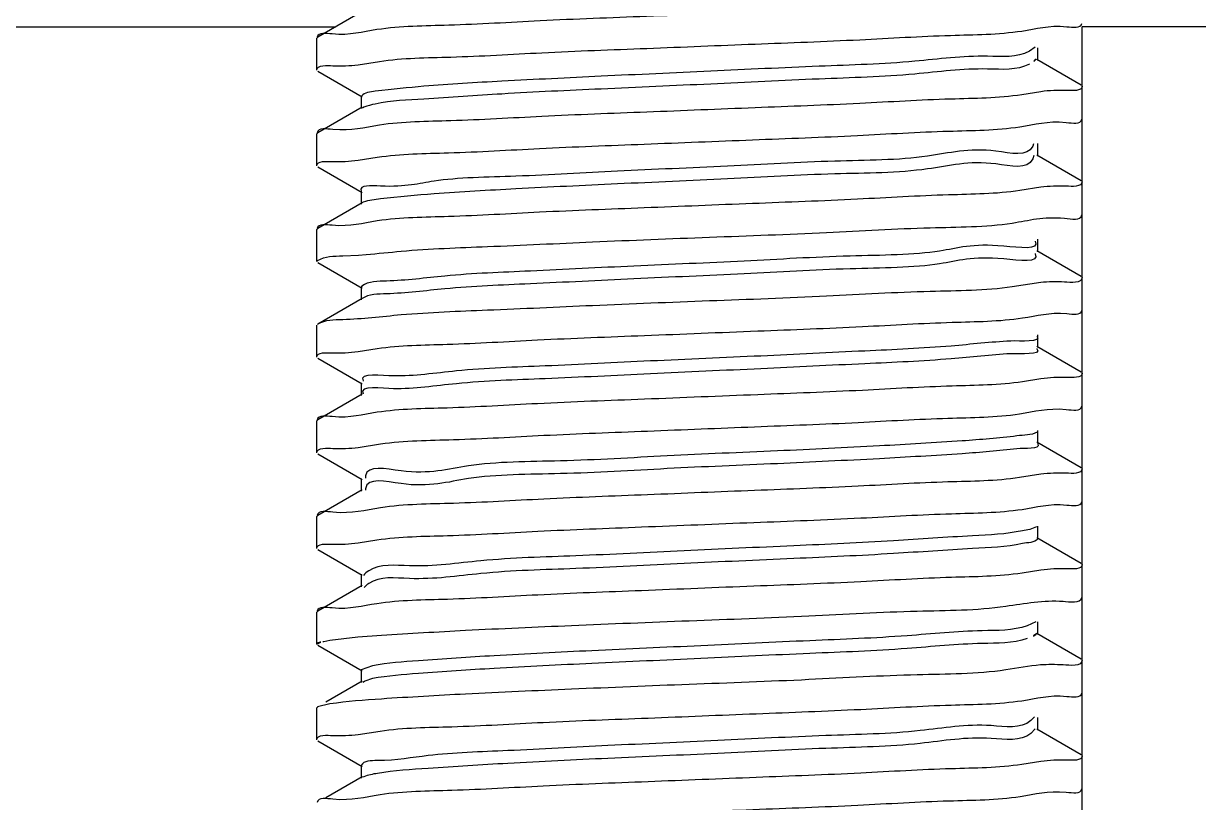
# Model space of a CAD drawing. Extents: x 815029915 to 815825525, y 579155098 to 579748855.
# Drawn here: x 815615839.2 to 815615933.2, y 579347385 to 579347447.3 of the extents above; entities that cross this region are included whole.
import ezdxf

# ---------------------------------------------------------------- set-up
doc = ezdxf.new("R2010")
doc.units = 0
doc.header["$LTSCALE"] = 100
doc.header["$MEASUREMENT"] = 0
doc.layers.add('02___PRT_ALL_AXES', color=7, linetype='Continuous')

msp = doc.modelspace()

# ---------------------------------------------------------------- linework, layer by layer
at = {"color": 0, "linetype": 'Continuous'}
for p, q in [((815615866.3100181, 579347448.2278087), (815615862.7690682, 579347446.1779591)), ((815615776.0406283, 579347447.0207782), (815615864.225159, 579347447.0207782)), ((815616030.9113778, 579347447.0207782), (815615923.865663, 579347447.0207782)), ((815615923.865663, 579347322.1341109), (815615923.865663, 579347447.0207782)), ((815615862.7690682, 579347446.1779591), (815615862.6966832, 579347446.0942185)), ((815615920.1201069, 579347445.3751225), (815615919.649554, 579347445.0552711)), ((815615920.3340703, 579347444.3101233), (815615920.3340703, 579347445.3296063)), ((815615865.9971491, 579347443.9815575), (815615867.6967812, 579347444.2512068)), ((815615923.793278, 579347442.3548979), (815615920.2523282, 579347444.4047475)), ((815615862.7690861, 579347443.46176), (815615866.3100028, 579347441.4119296)), ((815615920.569765, 579347441.8247104), (815615919.0408174, 579347441.5782909)), ((815615866.2282759, 579347441.5065451), (815615866.2282759, 579347440.487062)), ((815615866.3100181, 579347440.5816861), (815615862.7690682, 579347438.5318366)), ((815615866.4623498, 579347440.5779823), (815615866.3430753, 579347440.522035)), ((815615862.7690682, 579347438.5318366), (815615862.6966832, 579347438.448096)), ((815615919.9862314, 579347437.6598585), (815615919.9182004, 579347437.4698322)), ((815615920.3340703, 579347436.6640007), (815615920.3340703, 579347437.6834838)), ((815615865.9927529, 579347436.3454107), (815615867.5283022, 579347436.5927547)), ((815615920.0054777, 579347436.7251631), (815615919.9182004, 579347436.4503492)), ((815615923.793278, 579347434.7087754), (815615920.2523282, 579347436.7586249)), ((815615862.7690861, 579347435.8156376), (815615866.3100028, 579347433.7658072)), ((815615866.2282759, 579347433.8604225), (815615866.2282759, 579347432.8409395)), ((815615920.5656428, 579347434.1880214), (815615918.882107, 579347433.9205412)), ((815615866.3100181, 579347432.9355637), (815615862.7690682, 579347430.8857142)), ((815615866.4120631, 579347432.9924536), (815615866.3041558, 579347432.9463363)), ((815615862.7690682, 579347430.8857142), (815615862.6966832, 579347430.8019736)), ((815615920.3340703, 579347429.0178783), (815615920.3340703, 579347430.0373613)), ((815615864.7618089, 579347428.7030185), (815615866.0239319, 579347428.7654089)), ((815615866.0239319, 579347428.7654089), (815615866.6397278, 579347428.8124563)), ((815615920.106484, 579347428.8922602), (815615920.120623, 579347428.8649102)), ((815615923.793278, 579347427.062653), (815615920.2523282, 579347429.1125025)), ((815615862.7690861, 579347428.1695151), (815615866.3100028, 579347426.1196847)), ((815615866.2823999, 579347426.2912905), (815615866.2282759, 579347426.2143)), ((815615866.2282759, 579347426.2143), (815615866.2282759, 579347425.1948171)), ((815615920.5537382, 579347426.5726347), (815615918.2877687, 579347426.2323023)), ((815615866.3100181, 579347425.2894412), (815615862.7690682, 579347423.2395917)), ((815615862.7690682, 579347423.2395917), (815615862.7578727, 579347423.2328415)), ((815615920.3340703, 579347421.3717558), (815615920.3340703, 579347422.3912388)), ((815615865.9924318, 579347421.0542272), (815615867.5149409, 579347421.2995236)), ((815615923.793278, 579347419.4165305), (815615920.2523282, 579347421.46638)), ((815615862.7690861, 579347420.5233927), (815615866.3100028, 579347418.4735622)), ((815615866.2282759, 579347418.5681776), (815615866.2282759, 579347417.5486946)), ((815615920.5715262, 579347418.8823187), (815615919.1021777, 579347418.6444654)), ((815615866.3100181, 579347417.6433188), (815615862.7690682, 579347415.5934693)), ((815615862.7690682, 579347415.5934693), (815615862.6966832, 579347415.5097286)), ((815615920.3340703, 579347413.7256334), (815615920.3340703, 579347414.7451164)), ((815615865.9989971, 579347413.391584), (815615867.7912736, 579347413.6735492)), ((815615923.793278, 579347411.7704079), (815615920.2523282, 579347413.8202575)), ((815615862.7690861, 579347412.8772701), (815615866.3100028, 579347410.8274398)), ((815615866.2282759, 579347410.9220551), (815615866.2282759, 579347409.9025722)), ((815615920.5653334, 579347411.2509807), (815615918.8588806, 579347410.9804864)), ((815615866.3100181, 579347409.9971962), (815615862.7690682, 579347407.9473467)), ((815615866.5832119, 579347410.0781754), (815615866.5740734, 579347409.9838746)), ((815615862.7690682, 579347407.9473467), (815615862.6966832, 579347407.8636061)), ((815615920.3340703, 579347406.0795108), (815615920.3340703, 579347407.0989939)), ((815615923.793278, 579347404.1242855), (815615920.2523282, 579347406.174135)), ((815615862.7690861, 579347405.2311476), (815615866.3100028, 579347403.1813172)), ((815615865.9916822, 579347405.7633792), (815615867.4905131, 579347406.0054724)), ((815615866.2282759, 579347403.2759326), (815615866.2282759, 579347402.2564496)), ((815615920.5705467, 579347403.5922728), (815615919.0686617, 579347403.3497362)), ((815615866.3100181, 579347402.3510737), (815615862.7690682, 579347400.3012242)), ((815615866.5834429, 579347402.3149904), (815615866.4752076, 579347402.2061638)), ((815615866.6155292, 579347402.3434834), (815615866.5834429, 579347402.3149904)), ((815615862.7690682, 579347400.3012242), (815615862.6966832, 579347400.2174836)), ((815615920.1755977, 579347399.468451), (815615919.464009, 579347399.1434036)), ((815615923.793278, 579347396.478163), (815615920.2523282, 579347398.5280125)), ((815615920.3340703, 579347398.4333884), (815615920.3340703, 579347399.4528713)), ((815615863.1728797, 579347397.8757827), (815615863.258431, 579347397.8947145)), ((815615863.258431, 579347397.8947145), (815615863.7462273, 579347397.9885006)), ((815615863.7462273, 579347397.9885006), (815615865.975654, 579347398.2471721)), ((815615865.975654, 579347398.2471721), (815615867.8605762, 579347398.3862785)), ((815615862.7690861, 579347397.5850252), (815615866.3100028, 579347395.5351948)), ((815615867.156629, 579347395.9495347), (815615866.2282759, 579347395.6298101)), ((815615866.2282759, 579347395.6298101), (815615866.2282759, 579347394.6103271)), ((815615867.156629, 579347394.9300517), (815615866.5411186, 579347394.7122389)), ((815615866.310032, 579347394.7049594), (815615863.411682, 579347393.0270138)), ((815615866.4959269, 579347394.6877112), (815615866.3769464, 579347394.6126136)), ((815615866.5411186, 579347394.7122389), (815615866.4959269, 579347394.6877112)), ((815615863.7462273, 579347392.8910856), (815615862.7611377, 579347392.6685983)), ((815615862.7690547, 579347392.6550939), (815615862.6966832, 579347392.5713612)), ((815615920.0621244, 579347391.854448), (815615919.7707007, 579347391.5579647)), ((815615920.3340703, 579347390.7872659), (815615920.3340703, 579347391.8067489)), ((815615865.9982451, 579347390.4558911), (815615867.7453884, 579347390.7318712)), ((815615920.1144836, 579347390.913537), (815615919.7707007, 579347390.5384817)), ((815615923.7932916, 579347388.8320327), (815615920.2523141, 579347390.8818982)), ((815615862.7690861, 579347389.9389027), (815615866.3100028, 579347387.8890723)), ((815615920.5703089, 579347388.3005952), (815615919.0602435, 579347388.0568686)), ((815615866.2282759, 579347387.9836876), (815615866.2282759, 579347386.9642047)), ((815615866.310032, 579347387.0588369), (815615863.411682, 579347385.3808913)), ((815615866.440063, 579347387.0785424), (815615866.3256845, 579347387.0289148))]:
    msp.add_line(p, q, dxfattribs=at)
msp.add_lwpolyline([(815615862.6966832, 579347428.2532661), (815615862.7119837, 579347428.2917603), (815615862.7578727, 579347428.3302565)], dxfattribs=at)
for points, start_tangent, end_tangent in [([(815615919.0494986, 579347449.2250544), (815615913.3703406, 579347448.87782), (815615906.1298696, 579347448.5333574), (815615897.882345, 579347448.1895217), (815615889.0417788, 579347447.8365241), (815615880.5353286, 579347447.4826466), (815615873.2369764, 579347447.1360493), (815615867.502533, 579347446.7856816)], (-0.9890776436079882, -0.1473954372254094), (-0.9890479809419085, -0.1475943474349008)), ([(815615867.502533, 579347446.7856816), (815615863.9158769, 579347446.4389774), (815615862.7118906, 579347446.1966175)], (-0.9890479806451311, -0.1475943494236431), (-0.310223043682387, -0.9506638013348547)), ([(815615867.6967812, 579347444.2512068), (815615873.3994858, 579347444.5958767), (815615880.6843815, 579347444.9404553), (815615889.0719973, 579347445.2890307), (815615897.7200683, 579347445.6342857), (815615906.0880656, 579347445.9828176), (815615913.3506836, 579347446.3280756), (815615919.0408174, 579347446.6757059)], (0.9892400474378131, 0.1463014987798597), (0.989076564166528, 0.1474026804930494)), ([(815615919.0408174, 579347446.6757059), (815615922.6343553, 579347447.0220932), (815615923.8506588, 579347447.266331)], (0.9890765637366844, 0.1474026833773135), (0.3066224307710246, 0.9518312271343425)), ([(815615919.649554, 579347445.0552711), (815615916.2947464, 579347444.6560376), (815615910.4851351, 579347444.2568039), (815615902.8404175, 579347443.8575703), (815615894.1760379, 579347443.4583366), (815615885.416205, 579347443.059103), (815615877.49531, 579347442.6598694), (815615871.2582557, 579347442.2606357), (815615867.3703344, 579347441.8614022), (815615866.2588092, 579347441.479834)], (-0.8778189038064671, -0.4789926639521868), (-0.6584261786354356, -0.752645313070863)), ([(815615862.6966832, 579347443.545511), (815615863.9728332, 579347443.8982866)], (0, 1), (0.9991855941157302, -0.04035032232331493)), ([(815615863.9728332, 579347443.8982866), (815615865.9971491, 579347443.9815575)], (0.9991855941472761, -0.04035032154215037), (0.9920623342036426, 0.1257470677766291)), ([(815615919.649554, 579347444.0357882), (815615916.2947464, 579347443.6365545), (815615910.4851351, 579347443.2373209), (815615902.8404175, 579347442.8380872), (815615894.1760379, 579347442.4388536), (815615885.416205, 579347442.03962), (815615877.49531, 579347441.6403863), (815615871.2582557, 579347441.2411528), (815615867.3703344, 579347440.8419191), (815615866.4623498, 579347440.5779823)], (-0.877818903780765, -0.4789926639992895), (-0.9249523173085544, -0.3800831628808822)), ([(815615920.184442, 579347444.425253), (815615919.649554, 579347444.0357882)], (-0.6098141859673206, -0.7925444205803319), (-0.8778189106500258, -0.4789926514104388)), ([(815615922.6343553, 579347441.9246782), (815615920.569765, 579347441.8247104)], (-0.9993397214996937, 0.03633346987165851), (-0.9908694450911852, -0.1348248596687076)), ([(815615923.865663, 579347442.2711573), (815615922.6343553, 579347441.9246782)], (0, -1), (-0.9993397214900229, 0.0363334701376521)), ([(815615919.0408174, 579347441.5782909), (815615913.3506836, 579347441.2306607), (815615906.0880656, 579347440.8854027), (815615897.7200683, 579347440.5368707), (815615889.0719973, 579347440.1916156), (815615880.6843815, 579347439.8430403), (815615873.3994858, 579347439.4984617), (815615867.6967812, 579347439.1537918)], (-0.9890765641665281, -0.1474026804930494), (-0.9892400474378131, -0.1463014987798597)), ([(815615867.6967812, 579347439.1537918), (815615863.9728332, 579347438.8008715), (815615862.7109199, 579347438.5496626)], (-0.9892400474232823, -0.1463014988781119), (-0.2930971693708661, -0.9560826581979123)), ([(815615867.5283022, 579347436.5927547), (815615873.2223794, 579347436.9404501), (815615880.499896, 579347437.2862653), (815615888.8718158, 579347437.6348629), (815615897.5216877, 579347437.9801892), (815615905.9075172, 579347438.3287961), (815615913.1887827, 579347438.6734421), (815615918.8821, 579347439.0179557)], (0.9890815301247547, 0.1473693549082506), (0.9892352233674145, 0.1463341137575976)), ([(815615918.8821, 579347439.0179557), (815615922.595034, 579347439.3704436), (815615923.8513321, 579347439.6207873)], (0.9892352234597966, 0.1463341131330843), (0.2947372677688626, 0.9555783290699648)), ([(815615919.9182004, 579347437.4698322), (815615916.9749933, 579347437.0705986), (815615911.5044222, 579347436.6713649), (815615904.0900198, 579347436.2721313), (815615895.5226632, 579347435.8728976), (815615886.716212, 579347435.473664), (815615878.6100299, 579347435.0744303), (815615872.0687842, 579347434.6751968), (815615867.7902141, 579347434.2759631), (815615866.2307048, 579347433.8767295), (815615866.2353339, 579347433.8640288)], (-0.4168822597581169, -0.9089604950155789), (0.4549932224535033, -0.8904949003342899)), ([(815615862.6966832, 579347435.8993886), (815615863.929214, 579347436.2460408)], (0, 1), (0.9993350630201894, -0.03646137433551042)), ([(815615863.929214, 579347436.2460408), (815615865.9927529, 579347436.3454107)], (0.9993350627598867, -0.03646138146989857), (0.9909149468873762, 0.134490029501032)), ([(815615919.9182004, 579347436.4503492), (815615916.9749933, 579347436.0511155), (815615911.5044222, 579347435.6518819), (815615904.0900198, 579347435.2526482), (815615895.5226632, 579347434.8534147), (815615886.716212, 579347434.4541811), (815615878.6100299, 579347434.0549474), (815615872.0687842, 579347433.6557138), (815615867.7902141, 579347433.2564801), (815615866.4120631, 579347432.9924536)], (-0.4168822595304001, -0.9089604951200179), (-0.9430112784427676, -0.3327607680147062)), ([(815615922.5950359, 579347434.2730289), (815615920.5656428, 579347434.1880214)], (-0.9992037102133262, 0.03989919167004777), (-0.991944600990991, -0.1266724459573733)), ([(815615923.865663, 579347434.6250348), (815615922.5950359, 579347434.2730289)], (0, -1), (-0.9992037105643062, 0.03989918288038522)), ([(815615918.882107, 579347433.9205412), (815615913.1887972, 579347433.5760279), (815615905.9075385, 579347433.2313821), (815615897.5217243, 579347432.8827757), (815615888.8722757, 579347432.5374664), (815615880.5038388, 579347432.189023), (815615873.2248225, 579347431.8431638), (815615867.5286429, 579347431.4953649)], (-0.9892352226380755, -0.1463341186880119), (-0.9890806255049621, -0.1473754262104543)), ([(815615867.5286429, 579347431.4953649), (815615863.9291884, 579347431.1486222), (815615862.7116593, 579347430.9041777)], (-0.9890806254323063, -0.1473754266980684), (-0.3061687875564801, -0.9519772442270851)), ([(815615918.2877687, 579347431.3297173), (815615922.4508998, 579347431.7047441), (815615923.8533977, 579347431.9765632)], (0.9891391142400497, 0.1469823549968158), (0.2573096326179945, 0.9663290086518115)), ([(815615866.6397278, 579347428.8124563), (815615869.4419264, 579347429.0771201), (815615876.3306259, 579347429.4499472), (815615884.7333978, 579347429.8201007), (815615894.0689042, 579347430.196143), (815615903.4469293, 579347430.5771236), (815615911.7267294, 579347430.9526099), (815615918.2877687, 579347431.3297173)], (0.9965557486651055, 0.08292550755063928), (0.9891391139747017, 0.1469823567825138)), ([(815615920.120623, 579347429.8843932), (815615917.5963336, 579347429.4851595), (815615912.4784033, 579347429.0859259), (815615905.3127495, 579347428.6866924), (815615896.8637158, 579347428.2874587), (815615888.0325406, 579347427.8882251), (815615879.7612247, 579347427.4889914), (815615872.93205, 579347427.0897578), (815615868.2734684, 579347426.6905242)], (0.4328371708037405, -0.9014721202403398), (-0.9996410622343245, -0.02679079496826493)), ([(815615862.7578727, 579347428.3302565), (815615864.7618089, 579347428.7030185)], (0.8463494202765482, 0.5326280679776001), (0.9996209850427468, 0.02752973414635083)), ([(815615920.120623, 579347428.8649102), (815615917.5963336, 579347428.4656765), (815615912.4784033, 579347428.066443), (815615905.3127495, 579347427.6672093), (815615896.8637158, 579347427.2679757), (815615888.0325406, 579347426.8687421), (815615879.7612247, 579347426.4695084), (815615872.93205, 579347426.0702748), (815615868.2734684, 579347425.6710411)], (0.4328371708037405, -0.9014721202403398), (-0.9996410622338779, -0.02679079498492474)), ([(815615923.865663, 579347426.9789124), (815615922.4508998, 579347426.607329)], (0, -1), (-0.9986446526474377, 0.05204668806637645)), ([(815615918.2877687, 579347426.2323023), (815615911.7267294, 579347425.8551948), (815615903.4469293, 579347425.4797087), (815615894.0689042, 579347425.098728), (815615884.7333978, 579347424.7226857), (815615876.3306259, 579347424.3525323), (815615869.4419264, 579347423.979705), (815615864.7618089, 579347423.6056035)], (-0.9891391139785648, -0.1469823567565166), (-0.999620985007344, -0.02752973543184909)), ([(815615868.2734684, 579347426.6905242), (815615866.2823999, 579347426.2912905)], (-0.9996410621931994, -0.02679079650276006), (-0.8148139096232363, -0.5797225997703528)), ([(815615922.4508998, 579347426.607329), (815615920.5537382, 579347426.5726347)], (-0.9986446522510625, 0.05204669567181469), (-0.9955575547847761, -0.09415495266292463)), ([(815615868.2734684, 579347425.6710411), (815615866.3092839, 579347425.2905197)], (-0.9996410623352633, -0.02679079120194695), (-0.8266033321082932, -0.5627849778978351)), ([(815615919.1021777, 579347423.7418805), (815615922.6504654, 579347424.0860152), (815615923.8503665, 579347424.327718)], (0.9890743471127966, 0.1474175562251501), (0.3117378937903292, 0.9501681354240257)), ([(815615864.7618089, 579347423.6056035), (815615862.7689621, 579347423.2397631)], (-0.9996209851502146, -0.02752973024412883), (-0.8502726160538361, -0.5263425485261154)), ([(815615867.5149409, 579347421.2995236), (815615873.1041856, 579347421.6419615), (815615880.3281525, 579347421.9864877), (815615888.8890928, 579347422.3433126), (815615897.9350677, 579347422.7045689), (815615906.3038357, 579347423.0539212), (815615913.4847525, 579347423.3967955), (815615919.1021777, 579347423.7418805)], (0.9891416970579333, 0.1469649724980471), (0.9890743472286161, 0.1474175554480775)), ([(815615920.2558879, 579347422.2994888), (815615918.1572226, 579347421.8997205)], (0.6286623345723091, -0.7776783840959539), (-0.9984921096873456, -0.05489541776973864)), ([(815615918.1572226, 579347421.8997205), (815615913.4046571, 579347421.500487), (815615906.5055668, 579347421.1012534), (815615898.1958616, 579347420.7020197), (815615889.3619181, 579347420.3027861), (815615880.9460323, 579347419.9035524), (815615873.845907, 579347419.5043188), (815615868.8188958, 579347419.1050851)], (-0.998492109761804, -0.05489541641541346), (-0.9999482298173191, 0.01017534693315443)), ([(815615920.2463367, 579347421.2910478), (815615920.2563184, 579347421.2794713), (815615918.1572226, 579347420.8802376)], (0.6770251699141596, -0.735959862562289), (-0.9984921098060198, -0.05489541561117359)), ([(815615862.6966832, 579347420.6071435), (815615863.9280175, 579347420.9536264)], (0, 1), (0.9993425790796433, -0.03625478780032985)), ([(815615863.9280175, 579347420.9536264), (815615865.9924318, 579347421.0542272)], (0.9993425791034556, -0.03625478714395933), (0.9908143387313848, 0.1352292356123067)), ([(815615918.1572226, 579347420.8802376), (815615913.4046571, 579347420.481004), (815615906.5055668, 579347420.0817703), (815615898.1958616, 579347419.6825367), (815615889.3619181, 579347419.283303), (815615880.9460323, 579347418.8840694), (815615873.845907, 579347418.4848359), (815615868.8188958, 579347418.0856022)], (-0.9984921097612419, -0.05489541642563763), (-0.9999482298173191, 0.01017534693315442)), ([(815615868.8188958, 579347419.1050851), (815615866.4012183, 579347418.7058516), (815615866.4102279, 579347418.6920857)], (-0.9999482298266122, 0.01017534601989917), (0.5628716431844931, -0.8265443202265617)), ([(815615923.865663, 579347419.3327898), (815615922.6504654, 579347418.9886003)], (0, -1), (-0.9993934387536545, 0.03482462600151604)), ([(815615868.8188958, 579347418.0856022), (815615866.4012183, 579347417.6863686)], (-0.9999482297904023, 0.01017534957830508), (0.5313311259190869, -0.8471642312028733)), ([(815615919.1021777, 579347418.6444654), (815615913.4847525, 579347418.2993805), (815615906.3038357, 579347417.9565063), (815615897.9350677, 579347417.6071539), (815615888.8890928, 579347417.2458977), (815615880.3281525, 579347416.8890728), (815615873.1041856, 579347416.5445465), (815615867.5149409, 579347416.2021086)], (-0.9890743472310957, -0.1474175554314412), (-0.9891416970579333, -0.1469649724980471)), ([(815615922.6504654, 579347418.9886003), (815615920.5715262, 579347418.8823187)], (-0.9993934389656807, 0.03482461991681508), (-0.9904305178742031, -0.1380122793936762)), ([(815615866.3962581, 579347417.6944947), (815615866.4012183, 579347417.6863686)], (0.5103252462056027, -0.859981478338453), (0.5313314297289115, -0.847164040656962)), ([(815615918.8588806, 579347416.0779014), (815615922.5985461, 579347416.4325664), (815615923.8512846, 579347416.6823782)], (0.9892763686876935, 0.1460556960754719), (0.2955828035724792, 0.9553171233848126)), ([(815615867.5149409, 579347416.2021086), (815615863.9280175, 579347415.8562114), (815615862.7116842, 579347415.6119537)], (-0.9891416973859498, -0.1469649702903454), (-0.3066055553816994, -0.9518366631986181)), ([(815615867.7912736, 579347413.6735492), (815615873.6191401, 579347414.0228422), (815615880.8308142, 579347414.3623518), (815615889.1348125, 579347414.7070637), (815615897.6856964, 579347415.0484136), (815615905.9693441, 579347415.393131), (815615913.1434968, 579347415.7327032), (815615918.8588806, 579347416.0779014)], (0.9892895340245124, 0.1459664957089931), (0.9892763686810807, 0.1460556961202632)), ([(815615920.268688, 579347414.6232036), (815615918.6562659, 579347414.3142816)], (-0.8579615000058997, -0.5137139909595871), (-0.9923445238005266, -0.1235003889998174)), ([(815615918.6562659, 579347414.3142816), (815615914.2808808, 579347413.915048), (815615907.6655062, 579347413.5158143), (815615899.5157888, 579347413.1165807), (815615890.7010394, 579347412.7173471), (815615882.1615069, 579347412.3181134), (815615874.8080829, 579347411.9188799), (815615869.4251403, 579347411.5196462), (815615866.5868645, 579347411.1204126), (815615866.572834, 579347410.9278898)], (-0.9923445235538715, -0.1235003909817299), (0.01693148759978131, -0.9998566520895176)), ([(815615920.3149738, 579347413.7110626), (815615920.3249494, 579347413.6940323), (815615918.6562659, 579347413.2947986)], (0.6065978477896934, -0.795008837093596), (-0.9923445238910577, -0.1235003882723863)), ([(815615862.6966832, 579347412.9610211), (815615863.9815042, 579347413.3150016)], (0, 1), (0.9991363865103957, -0.04155094645070289)), ([(815615863.9815042, 579347413.3150016), (815615865.9989971, 579347413.391584)], (0.9991363868190688, -0.04155093902833203), (0.9926274772295531, 0.121205162633004)), ([(815615918.6562659, 579347413.2947986), (815615914.2808808, 579347412.895565), (815615907.6655062, 579347412.4963313), (815615899.5157888, 579347412.0970978), (815615890.7010394, 579347411.6978642), (815615882.1615069, 579347411.2986305), (815615874.8080829, 579347410.8993969), (815615869.4251403, 579347410.5001632), (815615866.5864906, 579347410.09877)], (-0.992344523548995, -0.1235003910209116), (-0.1692709242949983, -0.9855695582698956)), ([(815615923.865663, 579347411.6866673), (815615922.5985461, 579347411.3351514)], (0, -1), (-0.9992057158158817, 0.03984893324634366)), ([(815615918.8588806, 579347410.9804864), (815615913.1434968, 579347410.6352881), (815615905.9693441, 579347410.295716), (815615897.6856964, 579347409.9509987), (815615889.1348125, 579347409.6096487), (815615880.8308142, 579347409.2649367), (815615873.6191401, 579347408.9254272), (815615867.7912736, 579347408.5761342)], (-0.989276368679476, -0.1460556961311324), (-0.9892895340243176, -0.1459664957103131)), ([(815615922.5985461, 579347411.3351514), (815615920.5653334, 579347411.2509807)], (-0.9992057161211976, 0.03984892559059669), (-0.9920584940070186, -0.1257773607153777)), ([(815615866.5864906, 579347410.09877), (815615866.5832119, 579347410.0781754)], (-0.1692714300767517, -0.985569471402078), (-0.1454047988644611, -0.9893722476738397)), ([(815615919.0686617, 579347408.4471513), (815615922.641371, 579347408.7924759), (815615923.8505323, 579347409.0356119)], (0.9890793746477157, 0.1473838208436859), (0.3088394192794655, 0.9511141956143451)), ([(815615867.7912736, 579347408.5761342), (815615863.9815042, 579347408.2175865), (815615862.7107633, 579347407.9650351)], (-0.9892895341091521, -0.1459664951353457), (-0.290310516379907, -0.9569324971382422)), ([(815615867.4905131, 579347406.0054724), (815615873.1408181, 579347406.3516546), (815615880.3530505, 579347406.6953361), (815615888.6533811, 579347407.0415852), (815615897.6286259, 579347407.3999968), (815615906.1685872, 579347407.7557356), (815615913.4198679, 579347408.1011161), (815615919.0686617, 579347408.4471513)], (0.9890801964862613, 0.1473783054547001), (0.9890793745862019, 0.1473838212564993)), ([(815615920.2300656, 579347407.0462707), (815615919.0922226, 579347406.7288426)], (-0.8829195785314389, -0.4695242462811333), (-0.9791402018977421, -0.2031857894333384)), ([(815615919.0922226, 579347406.7288426), (815615915.104896, 579347406.329609), (815615908.7896839, 579347405.9303755), (815615900.8202157, 579347405.5311418), (815615892.0465754, 579347405.1319082), (815615883.4046267, 579347404.7326745), (815615875.8161861, 579347404.3334409), (815615870.0906945, 579347403.9342072), (815615866.8388768, 579347403.5349736), (815615866.4172305, 579347403.1509322)], (-0.9791402030861579, -0.2031857837064336), (-0.5517345022699757, -0.834019807321686)), ([(815615920.3170946, 579347406.0919404), (815615919.0922226, 579347405.7093596)], (-0.5907665131854689, -0.8068425663651387), (-0.9791402019380703, -0.2031857892389998)), ([(815615862.6966832, 579347405.3148986), (815615863.9193071, 579347405.6601454)], (0, 1), (0.9993683257684958, -0.03553800009389762)), ([(815615863.9193071, 579347405.6601454), (815615865.9916822, 579347405.7633792)], (0.9993683261678771, -0.03553798886284613), (0.9906451175284036, 0.13646336914035)), ([(815615919.0922226, 579347405.7093596), (815615915.104896, 579347405.3101261), (815615908.7896839, 579347404.9108924), (815615900.8202157, 579347404.5116588), (815615892.0465754, 579347404.1124251), (815615883.4046267, 579347403.7131915), (815615875.8161861, 579347403.3139579), (815615870.0906945, 579347402.9147242), (815615866.8388768, 579347402.5154907), (815615866.6155292, 579347402.3434834)], (-0.979140203083339, -0.2031857837200173), (-0.7549094477048963, -0.6558290369950758)), ([(815615919.0686617, 579347403.3497362), (815615913.4198679, 579347403.0037011), (815615906.1685872, 579347402.6583207), (815615897.6286259, 579347402.3025818), (815615888.6533811, 579347401.9441702), (815615880.3530505, 579347401.5979211), (815615873.1408181, 579347401.2542397), (815615867.4905131, 579347400.9080575)], (-0.9890793745882349, -0.1473838212428562), (-0.9890801964860454, -0.1473783054561489)), ([(815615922.641371, 579347403.695061), (815615920.5705467, 579347403.5922728)], (-0.9993636424779887, 0.03566945602510521), (-0.9906706113858754, -0.136278170432157)), ([(815615923.865663, 579347404.0405449), (815615922.641371, 579347403.695061)], (0, -1), (-0.9993636426627016, 0.03566945084993653)), ([(815615922.3383504, 579347401.105636), (815615923.8546685, 579347401.3933372)], (0.9981595448591973, -0.06064258410127575), (0.2335407827535955, 0.9723470073954248)), ([(815615867.4905131, 579347400.9080575), (815615863.9193071, 579347400.5627304), (815615862.711837, 579347400.3198376)], (-0.9890801964706455, -0.1473783055594999), (-0.3092840024749223, -0.9509697186625304)), ([(815615867.8605762, 579347398.3862785), (815615874.5722295, 579347398.779301), (815615883.0457947, 579347399.1650413), (815615892.467194, 579347399.5479157), (815615902.0244151, 579347399.9331108), (815615910.6934301, 579347400.3173628), (815615917.7594461, 579347400.7094578)], (0.9978150438001292, 0.06606919377551354), (0.989285347045862, 0.1459948701850456)), ([(815615917.7594461, 579347400.7094578), (815615922.3383504, 579347401.105636)], (0.9892853468442416, 0.1459948715512588), (0.9981595445697294, -0.06064258886583493)), ([(815615919.464009, 579347399.1434036), (815615915.8746538, 579347398.7441701), (815615909.875305, 579347398.3449364), (815615902.1058993, 579347397.9457028), (815615893.3951807, 579347397.5464692), (815615884.6723013, 579347397.1472355), (815615876.8677099, 579347396.7480019), (815615870.813904, 579347396.3487682), (815615867.1566291, 579347395.9495347)], (-0.9412874949366346, -0.3376060601883731), (-0.9853305715828105, -0.1706565694729979)), ([(815615862.6966832, 579347397.6687762), (815615862.9601742, 579347397.8286293), (815615863.1728797, 579347397.8757827)], (0, 1), (0.9761739804974566, 0.2169893080309517)), ([(815615919.464009, 579347398.1239207), (815615915.8746538, 579347397.7246871), (815615909.875305, 579347397.3254534), (815615902.1058993, 579347396.9262198), (815615893.3951807, 579347396.5269861), (815615884.6723013, 579347396.1277525), (815615876.8677099, 579347395.7285188), (815615870.813904, 579347395.3292853), (815615867.1566291, 579347394.9300517)], (-0.9412874949386425, -0.3376060601827743), (-0.9853305715803585, -0.1706565694871549)), ([(815615920.2501421, 579347398.51117), (815615919.464009, 579347398.1239207)], (-0.6797389980448948, -0.7334540848184858), (-0.9412874955916529, -0.3376060583621005)), ([(815615920.5468609, 579347396.006843), (815615917.7594461, 579347395.6120428)], (-0.9977008039117781, -0.06777245660142295), (-0.9892853466163961, -0.1459948730951784)), ([(815615922.3383504, 579347396.008221), (815615920.5468609, 579347396.006843)], (-0.9981595444778076, 0.06064259037883932), (-0.9977008043929113, -0.06777244951850182)), ([(815615923.865663, 579347396.3944224), (815615922.3383504, 579347396.008221)], (0, -1), (-0.9981595446298768, 0.06064258787582575)), ([(815615917.7594461, 579347395.6120428), (815615910.6934301, 579347395.2199478), (815615902.0244151, 579347394.8356959), (815615892.467194, 579347394.4505007), (815615883.0457947, 579347394.0676264), (815615874.5722295, 579347393.6818861), (815615867.8605762, 579347393.2888635)], (-0.9892853470463449, -0.1459948701817744), (-0.9978150438005319, -0.06606919376943271)), ([(815615867.8605762, 579347393.2888635), (815615863.7462273, 579347392.8910856)], (-0.9978150437359408, -0.0660691947449245), (-0.9884677602514703, -0.1514314595565995)), ([(815615867.7453884, 579347390.7318712), (815615873.4896073, 579347391.0777304), (815615880.7776747, 579347391.4216684), (815615889.168232, 579347391.7700382), (815615897.8104181, 579347392.1150625), (815615906.166332, 579347392.4633918), (815615913.3911508, 579347392.8073537), (815615919.0602435, 579347393.1542836)], (0.9892654365475579, 0.1461297233706053), (0.9890743504154588, 0.1474175340664692)), ([(815615919.0602435, 579347393.1542836), (815615922.6392918, 579347393.4999359), (815615923.8505701, 579347393.7433987)], (0.9890743503317339, 0.1474175346282078), (0.3081772434027636, 0.9513289581678221)), ([(815615919.7707007, 579347391.5579647), (815615916.5882407, 579347391.1587311), (815615910.9196706, 579347390.7594974), (815615903.3696433, 579347390.3602638), (815615894.7435026, 579347389.9610302), (815615885.9613788, 579347389.5617965), (815615877.9600401, 579347389.162563), (815615871.5929707, 579347388.7633293), (815615867.539331, 579347388.3640957), (815615866.2371472, 579347387.9786764)], (-0.7709612510516455, -0.6368820529555544), (-0.4918333695074485, -0.8706893456560437)), ([(815615862.6966832, 579347390.0226537), (815615863.9822588, 579347390.3767388)], (0, 1), (0.9991483933541703, -0.04126121735698434)), ([(815615863.9822588, 579347390.3767388), (815615865.9982451, 579347390.4558911)], (0.9991483933096403, -0.04126121843528531), (0.9923759560488934, 0.1232475632864398)), ([(815615919.7707007, 579347390.5384817), (815615916.5882407, 579347390.1392481), (815615910.9196706, 579347389.7400144), (815615903.3696433, 579347389.3407809), (815615894.7435026, 579347388.9415472), (815615885.9613788, 579347388.5423136), (815615877.9600401, 579347388.14308), (815615871.5929707, 579347387.7438463), (815615867.539331, 579347387.3446127), (815615866.440063, 579347387.0785424)], (-0.7709612512239536, -0.6368820527469713), (-0.9367216847040799, -0.3500749711206879)), ([(815615922.6392918, 579347388.4025208), (815615920.5703089, 579347388.3005952)], (-0.9993564653791508, 0.03586997497755307), (-0.9907315133436566, -0.1358347100993997)), ([(815615923.865663, 579347388.7482998), (815615922.6392918, 579347388.4025208)], (0, -1), (-0.9993564654836605, 0.03586997206585956)), ([(815615919.0602435, 579347388.0568686), (815615913.3911508, 579347387.7099388), (815615906.166332, 579347387.3659767), (815615897.8104181, 579347387.0176475), (815615889.168232, 579347386.6726233), (815615880.7776747, 579347386.3242534), (815615873.4896073, 579347385.9803154), (815615867.7453884, 579347385.6344563)], (-0.9890743504150274, -0.1474175340693621), (-0.9892654365466605, -0.1461297233766804)), ([(815615867.7453884, 579347385.6344563), (815615863.9822588, 579347385.2793238), (815615862.7107608, 579347385.0266551)], (-0.9892654367940206, -0.1461297217021086), (-0.2902916753671653, -0.9569382128499857)), ([(815615867.5442033, 579347383.0710692), (815615873.2539445, 579347383.4192555), (815615880.5338763, 579347383.7648957), (815615888.8928745, 579347384.1128522), (815615897.5543463, 579347384.458644), (815615905.9349824, 579347384.8071389), (815615913.2276083, 579347385.1526212), (815615918.9152589, 579347385.4975134)], (0.9890855266186728, 0.1473425296153928), (0.989200301768193, 0.1465699934560832)), ([(815615918.9152589, 579347385.4975134), (815615922.601638, 579347385.8485086), (815615923.851221, 579347386.097833)], (0.9892003017327162, 0.1465699936955148), (0.2967080019896646, 0.9549682515954661))]:
    msp.add_spline(points, degree=3, dxfattribs=dict(at, start_tangent=start_tangent, end_tangent=end_tangent))
at = {"layer": '02___PRT_ALL_AXES', "color": 0, "linetype": 'Continuous'}
for p, q in [((815615862.6966832, 579347443.545511), (815615862.6966832, 579347446.0942185)), ((815615862.6966832, 579347435.8993886), (815615862.6966832, 579347438.448096)), ((815615862.6966832, 579347428.2532661), (815615862.6966832, 579347430.8019736)), ((815615862.6966832, 579347420.6071435), (815615862.6966832, 579347423.1558511)), ((815615862.6966832, 579347412.9610211), (815615862.6966832, 579347415.5097286)), ((815615862.6966832, 579347405.3148986), (815615862.6966832, 579347407.8636061)), ((815615862.6966832, 579347397.6687762), (815615862.6966832, 579347400.2174836)), ((815615862.6966832, 579347390.0226537), (815615862.6966832, 579347392.5713612))]:
    msp.add_line(p, q, dxfattribs=at)

doc.saveas('drawing.dxf')
